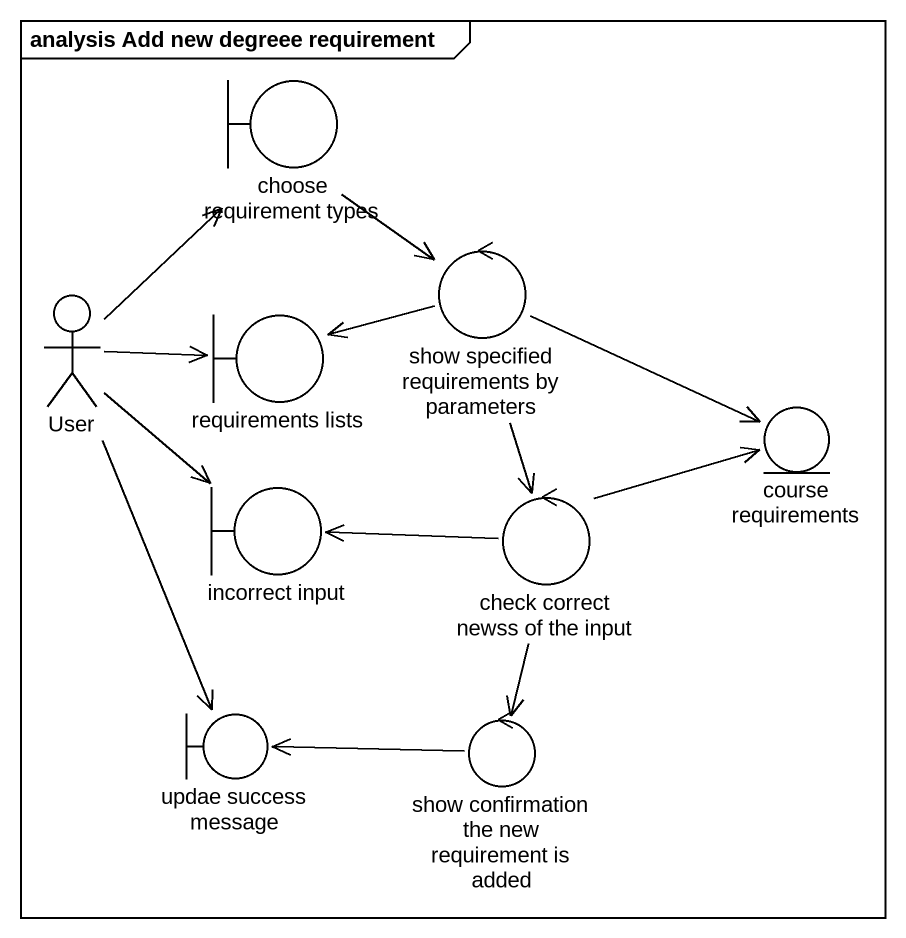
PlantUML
@startuml
mainframe analysis Add new degreee requirement
boundary "choose requirement types" as choose_requirement_types
actor User
boundary "requirements lists" as requirements_lists
control "show specified requirements by parameters" as show_specified_requirements
entity "course requirements" as course_requirements
boundary "incorrect input" as incorrect_input
control "check correct newss of the input" as check_correct_newss_of_the
boundary "updae success message" as updae_success_message
control "show confirmation the new requirement is added" as show_confirmation_the_new
choose_requirement_types --> show_specified_requirements
User -up-> choose_requirement_types
User -right-> requirements_lists
User --> incorrect_input
User --> updae_success_message
show_specified_requirements -left-> requirements_lists
show_specified_requirements -right-> course_requirements
show_specified_requirements --> check_correct_newss_of_the
check_correct_newss_of_the -right-> course_requirements
check_correct_newss_of_the -left-> incorrect_input
check_correct_newss_of_the --> show_confirmation_the_new
show_confirmation_the_new -left-> updae_success_message
@enduml
